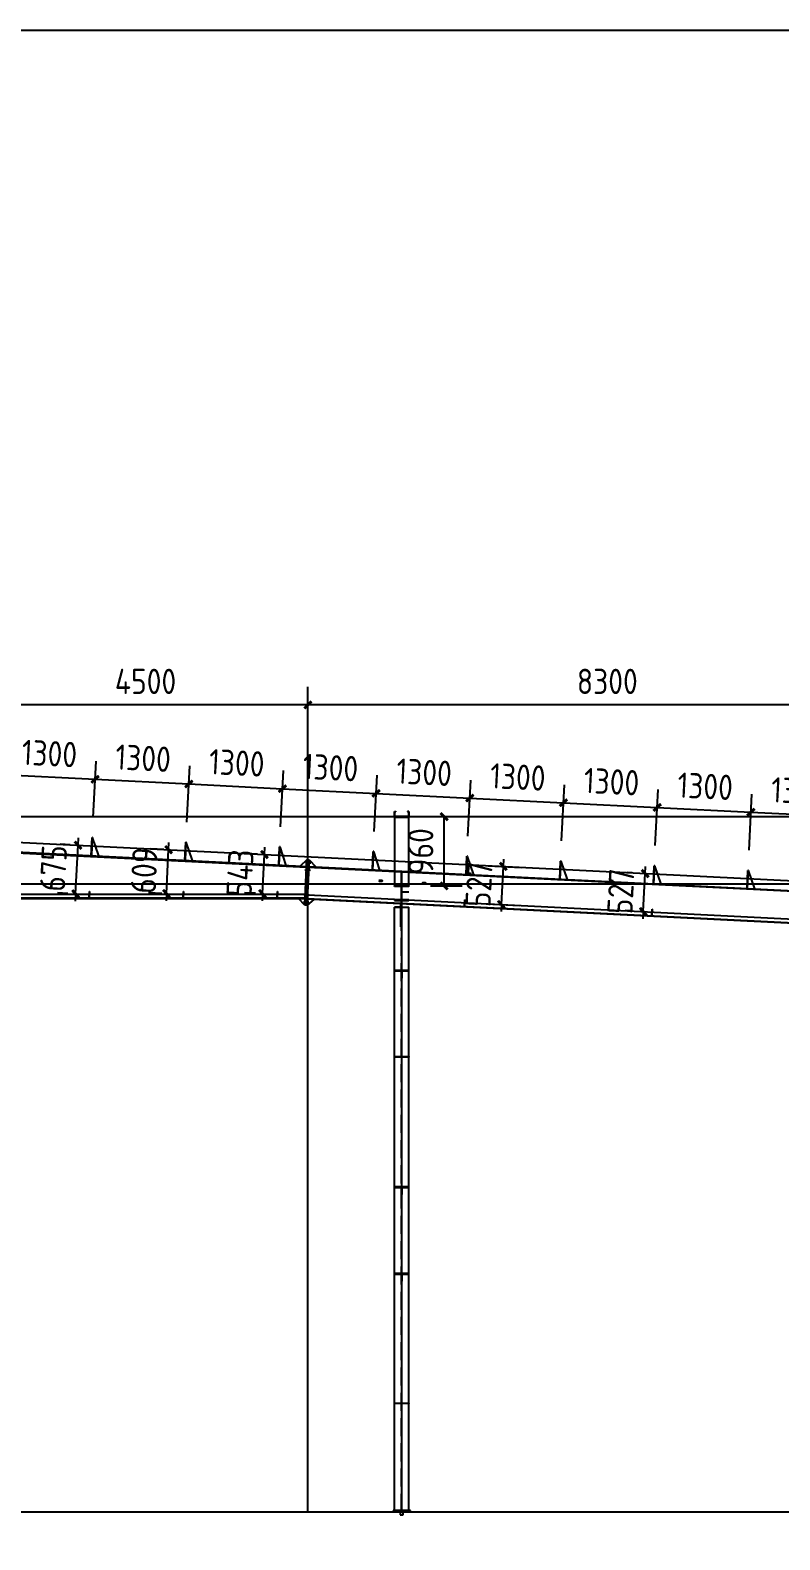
# Model space of a CAD drawing. Extents: x 102162 to 621267, y -39398 to 328893.
# Drawn here: x 199516 to 209906, y 65692 to 86602 of the extents above; entities that cross this region are included whole.
import ezdxf

# ---------------------------------------------------------------- set-up
doc = ezdxf.new("R2010")
doc.units = 0
doc.header["$LTSCALE"] = 1000
doc.header["$MEASUREMENT"] = 0
doc.linetypes.add('DASH', pattern=[0.35, 0.25, -0.1])
doc.layers.add('AXIS', color=3, linetype='Continuous')
doc.layers.add('DOTE', color=1, linetype='Continuous')
doc.styles.get("Standard").update_dxf_attribs({"font": 'gbenor.shx', "bigfont": 'gbcbig.shx'})
doc.dimstyles.get("Standard").update_dxf_attribs({"dimscale": 100, "dimtxt": 3.5, "dimasz": 1, "dimexe": 2.5, "dimexo": 3, "dimgap": 1.5, "dimtad": 1, "dimdec": 0, "dimzin": 0, "dimdsep": 46, "dimtxsty": 'Standard', "dimblk": 'ARCHTICK', "dimcen": 0.09, "dimadec": 0, "dimazin": 0, "dimtfac": 1, "dimtdec": 0, "dimtix": 1, "dimtmove": 2, "dimatfit": 3, "dimfxl": 1, "dimtolj": 1, "dimtzin": 0, "dimarcsym": 0})

# ---------------------------------------------------------------- blocks, each defined once
blk = doc.blocks.new('_ArchTick')
at = {"color": 0, "linetype": 'ByBlock', "const_width": 0.4}
blk.add_lwpolyline([(-0.5, -0.5), (0.5, 0.5)], dxfattribs=at)
blk = doc.blocks.new('*D3055')
at = {"layer": 'AXIS', "color": 0, "lineweight": -2}
for p, q in [((203365, 74097), (203365, 77507)), ((211665, 75169), (211665, 77507)), ((211665, 77257), (203365, 77257))]:
    blk.add_line(p, q, dxfattribs=at)
at = {"layer": 'Defpoints', "color": 0}
for p in [(203365, 77257), (211665, 74869), (203365, 73797)]:
    blk.add_point(p, dxfattribs=at)
at = {"layer": 'AXIS', "color": 0, "lineweight": -2, "xscale": 100, "yscale": 100, "zscale": 100, "rotation": 180}
blk.add_blockref('_ArchTick', (203365, 77257), dxfattribs=at)
at = {"layer": 'AXIS', "color": 0, "lineweight": -2, "xscale": 100, "yscale": 100, "zscale": 100}
blk.add_blockref('_ArchTick', (211665, 77257), dxfattribs=at)
at = {"layer": 'AXIS', "color": 0, "insert": (207515, 77582), "char_height": 350, "attachment_point": 5}
blk.add_mtext('\\A1;8300', dxfattribs=at)
blk = doc.blocks.new('*D3056')
at = {"layer": 'AXIS', "color": 0, "lineweight": -2}
for p, q in [((198865, 76239), (198865, 77507)), ((203365, 74097), (203365, 77507)), ((203365, 77257), (198865, 77257))]:
    blk.add_line(p, q, dxfattribs=at)
at = {"layer": 'Defpoints', "color": 0}
for p in [(198865, 77257), (198865, 75939), (203365, 73797)]:
    blk.add_point(p, dxfattribs=at)
at = {"layer": 'AXIS', "color": 0, "lineweight": -2, "xscale": 100, "yscale": 100, "zscale": 100, "rotation": 180}
blk.add_blockref('_ArchTick', (198865, 77257), dxfattribs=at)
at = {"layer": 'AXIS', "color": 0, "lineweight": -2, "xscale": 100, "yscale": 100, "zscale": 100}
blk.add_blockref('_ArchTick', (203365, 77257), dxfattribs=at)
at = {"layer": 'AXIS', "color": 0, "insert": (201115, 77582), "char_height": 350, "attachment_point": 5}
blk.add_mtext('\\A1;4500', dxfattribs=at)
blk = doc.blocks.new('*D3058')
at = {"layer": 'AXIS', "color": 0, "lineweight": -2}
for p, q in [((199092, 75762), (199130, 76540)), ((200390, 75697), (200429, 76476)), ((199118, 76291), (200416, 76226))]:
    blk.add_line(p, q, dxfattribs=at)
at = {"layer": 'Defpoints', "color": 0}
for p in [(200416, 76226), (199077, 75462), (200375, 75397)]:
    blk.add_point(p, dxfattribs=at)
at = {"layer": 'AXIS', "color": 0, "lineweight": -2, "xscale": 100, "yscale": 100, "zscale": 100}
for p, rotation in [((199118, 76291), 177.1375947738883), ((200416, 76226), 357.1375947738882)]:
    blk.add_blockref('_ArchTick', p, dxfattribs=dict(at, rotation=rotation))
at = {"layer": 'AXIS', "color": 0, "insert": (199783, 76583), "char_height": 350, "attachment_point": 5, "rotation": 357.1376}
blk.add_mtext('\\A1;1300', dxfattribs=at)
blk = doc.blocks.new('*D3059')
at = {"layer": 'AXIS', "color": 0, "lineweight": -2}
for p, q in [((200390, 75697), (200429, 76476)), ((201688, 75632), (201727, 76411)), ((200416, 76226), (201715, 76161))]:
    blk.add_line(p, q, dxfattribs=at)
at = {"layer": 'Defpoints', "color": 0}
for p in [(201715, 76161), (200375, 75397), (201673, 75332)]:
    blk.add_point(p, dxfattribs=at)
at = {"layer": 'AXIS', "color": 0, "lineweight": -2, "xscale": 100, "yscale": 100, "zscale": 100}
for p, rotation in [((200416, 76226), 177.1375947738883), ((201715, 76161), 357.1375947738882)]:
    blk.add_blockref('_ArchTick', p, dxfattribs=dict(at, rotation=rotation))
at = {"layer": 'AXIS', "color": 0, "insert": (201082, 76518), "char_height": 350, "attachment_point": 5, "rotation": 357.1376}
blk.add_mtext('\\A1;1300', dxfattribs=at)
blk = doc.blocks.new('*D3060')
at = {"layer": 'AXIS', "color": 0, "lineweight": -2}
for p, q in [((201688, 75632), (201727, 76411)), ((202987, 75567), (203026, 76346)), ((201715, 76161), (203013, 76096))]:
    blk.add_line(p, q, dxfattribs=at)
at = {"layer": 'Defpoints', "color": 0}
for p in [(203013, 76096), (201673, 75332), (202972, 75267)]:
    blk.add_point(p, dxfattribs=at)
at = {"layer": 'AXIS', "color": 0, "lineweight": -2, "xscale": 100, "yscale": 100, "zscale": 100}
for p, rotation in [((201715, 76161), 177.1375947738883), ((203013, 76096), 357.1375947738882)]:
    blk.add_blockref('_ArchTick', p, dxfattribs=dict(at, rotation=rotation))
at = {"layer": 'AXIS', "color": 0, "insert": (202380, 76453), "char_height": 350, "attachment_point": 5, "rotation": 357.1376}
blk.add_mtext('\\A1;1300', dxfattribs=at)
blk = doc.blocks.new('*D3061')
at = {"layer": 'AXIS', "color": 0, "lineweight": -2}
for p, q in [((202987, 75567), (203026, 76346)), ((204285, 75502), (204324, 76281)), ((203013, 76096), (204311, 76031))]:
    blk.add_line(p, q, dxfattribs=at)
at = {"layer": 'Defpoints', "color": 0}
for p in [(204311, 76031), (202972, 75267), (204270, 75203)]:
    blk.add_point(p, dxfattribs=at)
at = {"layer": 'AXIS', "color": 0, "lineweight": -2, "xscale": 100, "yscale": 100, "zscale": 100}
for p, rotation in [((203013, 76096), 177.1375947738883), ((204311, 76031), 357.1375947738882)]:
    blk.add_blockref('_ArchTick', p, dxfattribs=dict(at, rotation=rotation))
at = {"layer": 'AXIS', "color": 0, "insert": (203679, 76388), "char_height": 350, "attachment_point": 5, "rotation": 357.1376}
blk.add_mtext('\\A1;1300', dxfattribs=at)
blk = doc.blocks.new('*D3062')
at = {"layer": 'AXIS', "color": 0, "lineweight": -2}
for p, q in [((204285, 75502), (204324, 76281)), ((205583, 75437), (205622, 76216)), ((204311, 76031), (205610, 75966))]:
    blk.add_line(p, q, dxfattribs=at)
at = {"layer": 'Defpoints', "color": 0}
for p in [(205610, 75966), (204270, 75203), (205568, 75138)]:
    blk.add_point(p, dxfattribs=at)
at = {"layer": 'AXIS', "color": 0, "lineweight": -2, "xscale": 100, "yscale": 100, "zscale": 100}
for p, rotation in [((204311, 76031), 177.1375947738883), ((205610, 75966), 357.1375947738882)]:
    blk.add_blockref('_ArchTick', p, dxfattribs=dict(at, rotation=rotation))
at = {"layer": 'AXIS', "color": 0, "insert": (204977, 76323), "char_height": 350, "attachment_point": 5, "rotation": 357.1376}
blk.add_mtext('\\A1;1300', dxfattribs=at)
blk = doc.blocks.new('*D3063')
at = {"layer": 'AXIS', "color": 0, "lineweight": -2}
for p, q in [((205583, 75437), (205622, 76216)), ((206882, 75372), (206921, 76151)), ((205610, 75966), (206908, 75901))]:
    blk.add_line(p, q, dxfattribs=at)
at = {"layer": 'Defpoints', "color": 0}
for p in [(206908, 75901), (205568, 75138), (206867, 75073)]:
    blk.add_point(p, dxfattribs=at)
at = {"layer": 'AXIS', "color": 0, "lineweight": -2, "xscale": 100, "yscale": 100, "zscale": 100}
for p, rotation in [((205610, 75966), 177.1375947738883), ((206908, 75901), 357.1375947738882)]:
    blk.add_blockref('_ArchTick', p, dxfattribs=dict(at, rotation=rotation))
at = {"layer": 'AXIS', "color": 0, "insert": (206275, 76258), "char_height": 350, "attachment_point": 5, "rotation": 357.1376}
blk.add_mtext('\\A1;1300', dxfattribs=at)
blk = doc.blocks.new('*D3064')
at = {"layer": 'AXIS', "color": 0, "lineweight": -2}
for p, q in [((206882, 75372), (206921, 76151)), ((208180, 75307), (208219, 76086)), ((206908, 75901), (208207, 75836))]:
    blk.add_line(p, q, dxfattribs=at)
at = {"layer": 'Defpoints', "color": 0}
for p in [(208207, 75836), (206867, 75073), (208165, 75008)]:
    blk.add_point(p, dxfattribs=at)
at = {"layer": 'AXIS', "color": 0, "lineweight": -2, "xscale": 100, "yscale": 100, "zscale": 100}
for p, rotation in [((206908, 75901), 177.1375947738883), ((208207, 75836), 357.1375947738882)]:
    blk.add_blockref('_ArchTick', p, dxfattribs=dict(at, rotation=rotation))
at = {"layer": 'AXIS', "color": 0, "insert": (207574, 76193), "char_height": 350, "attachment_point": 5, "rotation": 357.1376}
blk.add_mtext('\\A1;1300', dxfattribs=at)
blk = doc.blocks.new('*D3065')
at = {"layer": 'AXIS', "color": 0, "lineweight": -2}
for p, q in [((208180, 75307), (208219, 76086)), ((209479, 75242), (209517, 76021)), ((208207, 75836), (209505, 75771))]:
    blk.add_line(p, q, dxfattribs=at)
at = {"layer": 'Defpoints', "color": 0}
for p in [(209505, 75771), (208165, 75008), (209464, 74943)]:
    blk.add_point(p, dxfattribs=at)
at = {"layer": 'AXIS', "color": 0, "lineweight": -2, "xscale": 100, "yscale": 100, "zscale": 100}
for p, rotation in [((208207, 75836), 177.1375947738883), ((209505, 75771), 357.1375947738882)]:
    blk.add_blockref('_ArchTick', p, dxfattribs=dict(at, rotation=rotation))
at = {"layer": 'AXIS', "color": 0, "insert": (208872, 76129), "char_height": 350, "attachment_point": 5, "rotation": 357.1376}
blk.add_mtext('\\A1;1300', dxfattribs=at)
blk = doc.blocks.new('*D3066')
at = {"layer": 'AXIS', "color": 0, "lineweight": -2}
for p, q in [((209479, 75242), (209517, 76021)), ((210777, 75178), (210816, 75956)), ((209505, 75771), (210803, 75707))]:
    blk.add_line(p, q, dxfattribs=at)
at = {"layer": 'Defpoints', "color": 0}
for p in [(210803, 75707), (209464, 74943), (210762, 74878)]:
    blk.add_point(p, dxfattribs=at)
at = {"layer": 'AXIS', "color": 0, "lineweight": -2, "xscale": 100, "yscale": 100, "zscale": 100}
for p, rotation in [((209505, 75771), 177.1375947738883), ((210803, 75707), 357.1375947738882)]:
    blk.add_blockref('_ArchTick', p, dxfattribs=dict(at, rotation=rotation))
at = {"layer": 'AXIS', "color": 0, "insert": (210170, 76064), "char_height": 350, "attachment_point": 5, "rotation": 357.1376}
blk.add_mtext('\\A1;1300', dxfattribs=at)
blk = doc.blocks.new('*D3093')
at = {"color": 0, "lineweight": -2}
for p, q in [((205065, 75709), (205504, 75709)), ((205254, 74749), (205254, 75709)), ((205065, 74749), (205504, 74749))]:
    blk.add_line(p, q, dxfattribs=at)
at = {"layer": 'Defpoints', "color": 0}
for p in [(204765, 75709), (205254, 75709), (204765, 74749)]:
    blk.add_point(p, dxfattribs=at)
at = {"color": 0, "lineweight": -2, "xscale": 100, "yscale": 100, "zscale": 100}
for p, rotation in [((205254, 75709), 90), ((205254, 74749), 270)]:
    blk.add_blockref('_ArchTick', p, dxfattribs=dict(at, rotation=rotation))
at = {"color": 0, "insert": (204929, 75229), "char_height": 350, "attachment_point": 5, "rotation": 90}
blk.add_mtext('\\A1;960', dxfattribs=at)
blk = doc.blocks.new('*D3109')
at = {"color": 0, "lineweight": -2}
for p, q in [((200071, 75319), (199930, 75326)), ((200146, 74639), (200180, 75313)), ((200180, 75313), (200185, 75413)), ((200037, 74645), (199897, 74652)), ((200146, 74639), (200141, 74540))]:
    blk.add_line(p, q, dxfattribs=at)
at = {"layer": 'Defpoints', "color": 0}
for p in [(200180, 75313), (200370, 75304), (200337, 74630)]:
    blk.add_point(p, dxfattribs=at)
at = {"color": 0, "lineweight": -2, "xscale": 100, "yscale": 100, "zscale": 100}
for p, rotation in [((200180, 75313), 267.1375947738759), ((200146, 74639), 87.13759477387593)]:
    blk.add_blockref('_ArchTick', p, dxfattribs=dict(at, rotation=rotation))
at = {"color": 0, "insert": (199839, 74993), "char_height": 350, "attachment_point": 5, "rotation": 87.1376}
blk.add_mtext('\\A1;675', dxfattribs=at)
blk = doc.blocks.new('*D3110')
at = {"color": 0, "lineweight": -2}
for p, q in [((201435, 75251), (201440, 75351)), ((201369, 75254), (201186, 75263)), ((201405, 74643), (201435, 75251)), ((201339, 74646), (201155, 74655)), ((201405, 74643), (201400, 74543))]:
    blk.add_line(p, q, dxfattribs=at)
at = {"layer": 'Defpoints', "color": 0}
for p in [(201435, 75251), (201669, 75239), (201638, 74631)]:
    blk.add_point(p, dxfattribs=at)
at = {"color": 0, "lineweight": -2, "xscale": 100, "yscale": 100, "zscale": 100}
for p, rotation in [((201435, 75251), 267.1375947738837), ((201405, 74643), 87.13759477388378)]:
    blk.add_blockref('_ArchTick', p, dxfattribs=dict(at, rotation=rotation))
at = {"color": 0, "insert": (201096, 74963), "char_height": 350, "attachment_point": 5, "rotation": 87.1376}
blk.add_mtext('\\A1;609', dxfattribs=at)
blk = doc.blocks.new('*D3111')
at = {"color": 0, "lineweight": -2}
for p, q in [((202763, 75184), (202768, 75284)), ((202667, 75189), (202513, 75197)), ((202736, 74642), (202763, 75184)), ((202640, 74647), (202486, 74655)), ((202736, 74642), (202731, 74542))]:
    blk.add_line(p, q, dxfattribs=at)
at = {"layer": 'Defpoints', "color": 0}
for p in [(202763, 75184), (202967, 75174), (202940, 74632)]:
    blk.add_point(p, dxfattribs=at)
at = {"color": 0, "lineweight": -2, "xscale": 100, "yscale": 100, "zscale": 100}
for p, rotation in [((202763, 75184), 267.1375947738811), ((202736, 74642), 87.13759477388113)]:
    blk.add_blockref('_ArchTick', p, dxfattribs=dict(at, rotation=rotation))
at = {"color": 0, "insert": (202425, 74930), "char_height": 350, "attachment_point": 5, "rotation": 87.1376}
blk.add_mtext('\\A1;543', dxfattribs=at)
blk = doc.blocks.new('*D3112')
at = {"color": 0, "lineweight": -2}
for p, q in [((206074, 75019), (206079, 75119)), ((205863, 75029), (206323, 75006)), ((206047, 74492), (206074, 75019)), ((205837, 74503), (206297, 74480)), ((206047, 74492), (206042, 74393))]:
    blk.add_line(p, q, dxfattribs=at)
at = {"layer": 'Defpoints', "color": 0}
for p in [(205564, 75044), (206074, 75019), (205537, 74518)]:
    blk.add_point(p, dxfattribs=at)
at = {"color": 0, "lineweight": -2, "xscale": 100, "yscale": 100, "zscale": 100}
for p, rotation in [((206074, 75019), 267.1375947738928), ((206047, 74492), 87.13759477389273)]:
    blk.add_blockref('_ArchTick', p, dxfattribs=dict(at, rotation=rotation))
at = {"color": 0, "insert": (205736, 74772), "char_height": 350, "attachment_point": 5, "rotation": 87.1376}
blk.add_mtext('\\A1;527', dxfattribs=at)
blk = doc.blocks.new('*D3113')
at = {"color": 0, "lineweight": -2}
for p, q in [((207861, 74929), (207790, 74933)), ((208014, 74394), (208040, 74920)), ((208040, 74920), (208045, 75020)), ((207835, 74403), (207764, 74407)), ((208014, 74394), (208009, 74294))]:
    blk.add_line(p, q, dxfattribs=at)
at = {"layer": 'Defpoints', "color": 0}
for p in [(208040, 74920), (208161, 74914), (208134, 74388)]:
    blk.add_point(p, dxfattribs=at)
at = {"color": 0, "lineweight": -2, "xscale": 100, "yscale": 100, "zscale": 100}
for p, rotation in [((208040, 74920), 267.1375947738802), ((208014, 74394), 87.13759477388027)]:
    blk.add_blockref('_ArchTick', p, dxfattribs=dict(at, rotation=rotation))
at = {"color": 0, "insert": (207702, 74674), "char_height": 350, "attachment_point": 5, "rotation": 87.1376}
blk.add_mtext('\\A1;527', dxfattribs=at)

msp = doc.modelspace()

# ---------------------------------------------------------------- linework, layer by layer
at = {"color": 4}
for p, q in [((181549.4, 75709), (216175.4, 75709)), ((204565.4, 75779), (204565.4, 74748.7)), ((204565.4, 75709), (204565.4, 75779)), ((204565.4, 75779), (204585.4, 75779)), ((204765.4, 75711), (204565.4, 75711)), ((204765.4, 75709), (204565.4, 75709)), ((204567.4, 75709), (204567.4, 75779)), ((204585.4, 75777), (204567.4, 75777)), ((204585.4, 75779), (204585.4, 75777)), ((204765.4, 75779), (204745.4, 75779)), ((204745.4, 75779), (204745.4, 75777)), ((204745.4, 75777), (204763.4, 75777)), ((204763.4, 75777), (204763.4, 75709)), ((204765.4, 74748.7), (204765.4, 75779)), ((204765.4, 75779), (204765.4, 75709)), ((181549.4, 74779), (216175.4, 74779)), ((204565.4, 74740.7), (204565.4, 74748.7)), ((204565.4, 74748.7), (204665.4, 74748.7)), ((204765.4, 74740.7), (204565.4, 74740.7)), ((204662.4, 74556.7), (204662.4, 74740.7)), ((204665.4, 74748.7), (204765.4, 74748.7)), ((204665.4, 74668.7), (204765.4, 74668.7)), ((204668.4, 74556.7), (204668.4, 74740.7)), ((204765.4, 74748.7), (204765.4, 74740.7)), ((204765.4, 74556.7), (204565.4, 74556.7)), ((204565.4, 74556.7), (204565.4, 74548.7)), ((204565.4, 74548.7), (204665.4, 74548.7)), ((204665.4, 74548.7), (204765.4, 74548.7)), ((204765.4, 74548.7), (204765.4, 74556.7))]:
    msp.add_line(p, q, dxfattribs=at)
at = {"color": 2}
for p, q in [((204565.4, 75709), (204765.4, 75709)), ((204565.4, 75709), (204565.4, 75703)), ((204565.4, 75709), (204765.4, 75709)), ((204565.4, 75703), (204765.4, 75703)), ((204765.4, 75709), (204765.4, 75703)), ((200363.5, 75169.1), (200376, 75418.8)), ((200374.9, 75397.3), (200363.5, 75169.1)), ((200369.5, 75168.8), (200382, 75418.5)), ((200382, 75418.5), (200376, 75418.8)), ((200469.4, 75163.8), (200382, 75418.5)), ((201661.9, 75104.2), (201674.4, 75353.9)), ((201673.3, 75332.3), (201661.9, 75104.2)), ((201667.9, 75103.9), (201680.4, 75353.6)), ((201680.4, 75353.6), (201674.4, 75353.9)), ((201767.8, 75098.9), (201680.4, 75353.6)), ((202960.3, 75039.3), (202972.8, 75289)), ((202966.3, 75039), (202978.8, 75288.7)), ((202978.8, 75288.7), (202972.8, 75289)), ((203066.1, 75034), (202978.8, 75288.7)), ((202971.7, 75267.4), (202960.3, 75039.3)), ((203351.9, 75109.8), (203257.5, 75024.4)), ((203320.5, 74480.6), (203351.9, 75109.8)), ((203405.6, 75062.1), (203329.7, 75065.9)), ((203338.4, 74479.7), (203369.9, 75108.9)), ((203387.9, 75108), (203351.9, 75109.8)), ((203356.4, 74478.8), (203387.9, 75108)), ((203387.9, 75108), (203473.3, 75013.6)), ((204258.7, 74974.4), (204271.1, 75224)), ((204270.1, 75202.5), (204258.7, 74974.4)), ((204264.7, 74974.1), (204277.1, 75223.7)), ((204277.1, 75223.7), (204271.1, 75224)), ((204364.5, 74969.1), (204277.1, 75223.7)), ((205557, 74909.4), (205569.5, 75159.1)), ((205568.4, 75137.6), (205557, 74909.4)), ((205563, 74909.1), (205575.5, 75158.8)), ((205575.5, 75158.8), (205569.5, 75159.1)), ((205662.9, 74904.1), (205575.5, 75158.8)), ((206855.4, 74844.5), (206867.9, 75094.2)), ((206866.8, 75072.7), (206855.4, 74844.5)), ((206861.4, 74844.2), (206873.9, 75093.9)), ((206873.9, 75093.9), (206867.9, 75094.2)), ((206961.3, 74839.2), (206873.9, 75093.9)), ((203400.6, 74962.2), (203324.7, 74966)), ((203365.4, 75019), (203342.9, 74569.6)), ((208153.8, 74779.6), (208166.3, 75029.3)), ((208165.2, 75007.8), (208153.8, 74779.6)), ((208159.8, 74779.3), (208172.3, 75029)), ((208172.3, 75029), (208166.3, 75029.3)), ((208259.7, 74774.3), (208172.3, 75029)), ((209452.2, 74714.7), (209464.7, 74964.4)), ((209463.6, 74942.8), (209452.2, 74714.7)), ((209458.2, 74714.4), (209470.6, 74964.1)), ((209470.6, 74964.1), (209464.7, 74964.4)), ((209558, 74709.4), (209470.6, 74964.1)), ((200334.1, 74580), (200338.6, 74670)), ((200338.6, 74670), (200344.6, 74670)), ((200340.1, 74580), (200344.6, 74670)), ((201635.7, 74581), (201640.2, 74671)), ((201640.2, 74671), (201646.3, 74671.1)), ((201641.8, 74581.1), (201646.3, 74671.1)), ((202937.4, 74582.1), (202941.9, 74672.1)), ((202941.9, 74672.1), (202947.9, 74672.1)), ((202943.4, 74582.1), (202947.9, 74672.1)), ((204374.6, 74823.9), (204374.6, 74812.9)), ((204565.4, 74779), (204765.4, 74779)), ((204973.9, 74793.9), (204973.9, 74782.9)), ((200334.1, 74580), (200340.1, 74580)), ((201635.7, 74581), (201641.8, 74581.1)), ((202937.4, 74582.1), (202943.4, 74582.1)), ((203320.5, 74480.6), (203239.2, 74570.4)), ((203378.6, 74522.7), (203302.7, 74526.5)), ((203383.6, 74622.6), (203307.7, 74626.4)), ((203356.4, 74478.8), (203320.5, 74480.6)), ((203356.4, 74478.8), (203450.8, 74562)), ((204665.4, 74453.5), (204565.4, 74453.5)), ((204652.4, 74183.5), (204652.4, 74504.1)), ((204662.4, 74453.5), (204662.4, 74503.6)), ((204662.4, 74453.5), (204662.4, 74183.5)), ((205535, 74468), (205539.5, 74557.9)), ((205535, 74468), (205541, 74467.7)), ((205539.5, 74557.9), (205545.5, 74557.6)), ((205541, 74467.7), (205545.5, 74557.6)), ((208131.7, 74338.1), (208136.2, 74428)), ((208131.7, 74338.1), (208137.7, 74337.8)), ((208136.2, 74428), (208142.2, 74427.7)), ((208137.7, 74337.8), (208142.2, 74427.7)), ((204662.4, 74183.5), (204652.4, 74183.5)), ((204665.4, 73579), (204565.4, 73579)), ((204565.4, 73579), (204565.4, 73573)), ((204565.4, 73573), (204765.4, 73573)), ((204662.4, 73473), (204662.4, 73573)), ((204662.4, 73573), (204668.4, 73573)), ((204665.4, 73473), (204662.4, 73473)), ((204765.4, 73579), (204665.4, 73579)), ((204665.4, 73579), (204665.4, 73473)), ((204668.4, 73473), (204665.4, 73473)), ((204668.4, 73573), (204668.4, 73473)), ((204765.4, 73573), (204765.4, 73579)), ((204565.4, 72379), (204565.4, 72385)), ((204565.4, 72385), (204765.4, 72385)), ((204665.4, 72379), (204565.4, 72379)), ((204665.4, 72485), (204662.4, 72485)), ((204662.4, 72485), (204662.4, 72385)), ((204662.4, 72385), (204668.4, 72385)), ((204665.4, 72379), (204665.4, 72485)), ((204668.4, 72485), (204665.4, 72485)), ((204765.4, 72379), (204665.4, 72379)), ((204668.4, 72385), (204668.4, 72485)), ((204765.4, 72385), (204765.4, 72379)), ((204665.4, 70579), (204565.4, 70579)), ((204565.4, 70579), (204565.4, 70573)), ((204565.4, 70573), (204765.4, 70573)), ((204662.4, 70473), (204662.4, 70573)), ((204662.4, 70573), (204668.4, 70573)), ((204665.4, 70473), (204662.4, 70473)), ((204765.4, 70579), (204665.4, 70579)), ((204665.4, 70579), (204665.4, 70473)), ((204668.4, 70473), (204665.4, 70473)), ((204668.4, 70573), (204668.4, 70473)), ((204765.4, 70573), (204765.4, 70579)), ((204665.4, 69379), (204565.4, 69379)), ((204565.4, 69379), (204565.4, 69373)), ((204565.4, 69373), (204765.4, 69373)), ((204662.4, 69273), (204662.4, 69373)), ((204662.4, 69373), (204668.4, 69373)), ((204665.4, 69273), (204662.4, 69273)), ((204765.4, 69379), (204665.4, 69379)), ((204665.4, 69379), (204665.4, 69273)), ((204668.4, 69273), (204665.4, 69273)), ((204668.4, 69373), (204668.4, 69273)), ((204765.4, 69373), (204765.4, 69379)), ((204565.4, 67579), (204565.4, 67585)), ((204565.4, 67585), (204765.4, 67585)), ((204665.4, 67579), (204565.4, 67579)), ((204665.4, 67685), (204662.4, 67685)), ((204662.4, 67685), (204662.4, 67585)), ((204662.4, 67585), (204668.4, 67585)), ((204665.4, 67579), (204665.4, 67685)), ((204668.4, 67685), (204665.4, 67685)), ((204765.4, 67579), (204665.4, 67579)), ((204668.4, 67585), (204668.4, 67685)), ((204765.4, 67585), (204765.4, 67579)), ((204785.4, 66099), (204545.4, 66099)), ((204545.4, 66099), (204545.4, 66079)), ((204545.4, 66079), (204665.4, 66079)), ((204665.4, 66079), (204785.4, 66079)), ((204785.4, 66079), (204785.4, 66099))]:
    msp.add_line(p, q, dxfattribs=at)
for p, q in [((198872.1, 75378.8), (211672.1, 74738.8)), ((203365.4, 66079), (203365.4, 75379)), ((198865.4, 75244), (211665.4, 74604)), ((198865.4, 75232), (203346.8, 75007.9)), ((203365, 75011), (211647, 74596.9)), ((204399.6, 74818.4), (204349.6, 74818.4)), ((204374.6, 74818.4), (204399.6, 74818.4)), ((204998.9, 74788.4), (204948.9, 74788.4)), ((204973.9, 74788.4), (204998.9, 74788.4)), ((203325.5, 74632.5), (199205.4, 74629)), ((203325.5, 74582.5), (199205.4, 74579)), ((203324.9, 74570.5), (199205.4, 74569.1)), ((203342.9, 74569.6), (211642.9, 74154.6)), ((203361.3, 74576.7), (211643.3, 74162.6)), ((203363.8, 74626.6), (211645.8, 74212.5)), ((177562.3, 66079), (220234.7, 66079))]:
    msp.add_line(p, q)
at = {"color": 0}
msp.add_line((204565.4, 74453.5), (204765.4, 74453.5), dxfattribs=at)
at = {"color": 6}
for p, q in [((204645.4, 66079), (204645.4, 66039)), ((204685.4, 66039), (204685.4, 66079)), ((204645.4, 66039), (204685.4, 66039))]:
    msp.add_line(p, q, dxfattribs=at)
msp.add_lwpolyline([(176411.7, 86601.7), (220961.7, 86601.7), (220961.7, 55101.7), (176411.7, 55101.7)], close=True)
at = {"extrusion": (0, 0, -1)}
for centre in [(204374.6, 74818.4), (204973.9, 74788.4)]:
    msp.add_ellipse(centre, major_axis=(-25, 0), ratio=0.22, dxfattribs=at)
at = {"layer": 'DOTE', "color": 2}
for p, q in [((204661.4, 74511.7), (204661.4, 74946.2)), ((204669.4, 74511.3), (204669.4, 74945.8))]:
    msp.add_line(p, q, dxfattribs=at)
at = {"layer": 'DOTE'}
msp.add_line((204665.4, 66079), (204665.4, 74954), dxfattribs=at)
at = {"layer": 'DOTE', "color": 0}
for p, q in [((204565.4, 66079), (204565.4, 74453.5)), ((204765.4, 66079), (204765.4, 74453.5))]:
    msp.add_line(p, q, dxfattribs=at)
at = {"layer": 'DOTE', "color": 0, "linetype": 'DASH'}
for p, q in [((204662.4, 66079), (204662.4, 74453.5)), ((204668.4, 66079), (204668.4, 74453.5))]:
    msp.add_line(p, q, dxfattribs=at)

# ---------------------------------------------------------------- dimensions: what is measured, and where the dimension line sits
at = {"color": 4}
dim = msp.add_aligned_dim(p1=(204765.4, 74748.7), p2=(204765.4, 75709), distance=-488.2, dimstyle='Standard', dxfattribs=at)
dim.commit()
dim.dimension.update_dxf_attribs({"geometry": '*D3093', "text_midpoint": (204928.6, 75228.9)})
at = {"color": 1}
for p1, p2, distance, picture, middle in [((200336.6, 74630), (200370.3, 75303.9), 190.5, '*D3109', (199838.6, 74992.7)), ((201638.2, 74631), (201668.6, 75239), 233.6, '*D3110', (201095.6, 74962.9)), ((202939.9, 74632.1), (202967, 75174.1), 204.6, '*D3111', (202424.5, 74929.6)), ((205537.5, 74517.9), (205563.8, 75044.3), -510.5, '*D3112', (205735.9, 74771.8)), ((208134.2, 74388.1), (208160.5, 74914.4), 120.8, '*D3113', (207702.1, 74673.5))]:
    dim = msp.add_aligned_dim(p1=p1, p2=p2, distance=distance, dimstyle='Standard', dxfattribs=at)
    dim.commit()
    dim.dimension.update_dxf_attribs({"geometry": picture, "text_midpoint": middle})
at = {"layer": 'AXIS'}
for base, p1, p2, angle, picture, middle in [((198865.4, 77257.2), (203365.4, 73797.2), (198865.4, 75939.1), 180, '*D3056', (201115.4, 77582.2)), ((203365.4, 77257.2), (211665.4, 74869.2), (203365.4, 73797.2), 180, '*D3055', (207515.4, 77582.2)), ((200416.4, 76225.9), (199076.6, 75462.2), (200374.9, 75397.3), 177.13759, '*D3058', (199783.4, 76582.9)), ((201714.7, 76161), (200374.9, 75397.3), (201673.3, 75332.3), 177.13759, '*D3059', (201081.8, 76518)), ((203013.1, 76096), (201673.3, 75332.3), (202971.7, 75267.4), 177.13759, '*D3060', (202380.2, 76453.1)), ((204311.5, 76031.1), (202971.7, 75267.4), (204270.1, 75202.5), 177.13759, '*D3061', (203678.5, 76388.2)), ((205609.9, 75966.2), (204270.1, 75202.5), (205568.4, 75137.6), 177.13759, '*D3062', (204976.9, 76323.3)), ((206908.3, 75901.3), (205568.4, 75137.6), (206866.8, 75072.7), 177.13759, '*D3063', (206275.3, 76258.3)), ((208206.6, 75836.4), (206866.8, 75072.7), (208165.2, 75007.8), 177.13759, '*D3064', (207573.7, 76193.4)), ((209505, 75771.5), (208165.2, 75007.8), (209463.6, 74942.8), 177.13759, '*D3065', (208872.1, 76128.5)), ((210803.4, 75706.5), (209463.6, 74942.8), (210762, 74877.9), 177.13759, '*D3066', (210170.4, 76063.6))]:
    dim = msp.add_linear_dim(base=base, p1=p1, p2=p2, angle=angle, dimstyle='Standard', dxfattribs=at)
    dim.commit()
    dim.dimension.update_dxf_attribs({"geometry": picture, "text_midpoint": middle})

doc.saveas('drawing.dxf')
